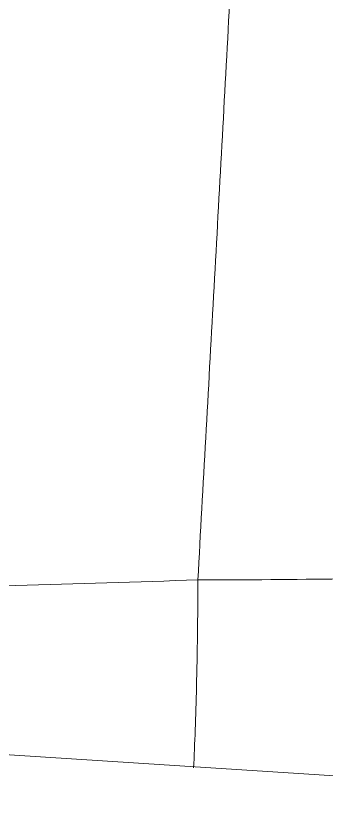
# Model space of a CAD drawing. Header units: millimetres. Extents: x 1680 to 166026, y 35966 to 91121.
# Drawn here: x 71766.6 to 71798.8, y 50372.9 to 50455.8 of the extents above; entities that cross this region are included whole.
import ezdxf

# ---------------------------------------------------------------- set-up
doc = ezdxf.new("R2010")
doc.units = ezdxf.units.MM
doc.layers.add('G-IMPT', color=8, linetype='Continuous', lineweight=18)
doc.layers.add('I-Furn', color=252, linetype='Continuous', lineweight=13)

# ---------------------------------------------------------------- blocks, each defined once
blk = doc.blocks.new('Furniture_Sofas-Armchairs_Icons-of-Denmark_ EC1-Sofa_Configuration7 - Default-V9-mebel yerləşmə planı')
at = {"layer": 'G-IMPT', "flags": 128}
for points in [[(1319.539, 243.685), (1316.693, 206.738), (1313.331, 154.679), (1310.759, 102.619), (1309.114, 50.56), (1308.534, -1.5)], [(1308.534, -1.5), (1309.114, 50.56), (1310.759, 102.619), (1313.331, 154.679), (1316.693, 206.738), (1319.539, 243.685)]]:
    blk.add_lwpolyline(points, dxfattribs=at)
at = {"layer": 'I-Furn'}
for points, knots in [([(1295.289, 176.422), (1295.278, 186.638), (1295.069, 201.582), (1294.536, 212.756), (1294.228, 214.813), (1294.074, 214.813)], [0, 0, 0, 0, 0.5, 0.75, 0.9962409, 0.9962409, 0.9962409, 0.9962409]), ([(1295.289, 176.422), (1285.443, 176.97), (1265.747, 178.054), (1236.197, 179.692), (1206.632, 181.195), (1167.199, 183.085), (1098.149, 185.852), (1038.908, 187.01), (999.405, 187.021)], [0, 0, 0, 0, 0.1, 0.2, 0.3, 0.4, 0.6, 1, 1, 1, 1]), ([(1301.093, -126.369), (1301.096, -113.744), (1301.026, -88.497), (1300.559, -38.008), (1299.531, 25.08), (1297.928, 88.16), (1296.47, 138.602), (1295.691, 163.816), (1295.289, 176.422)], [0, 0, 0, 0, 0.125, 0.25, 0.5, 0.75, 0.875, 1, 1, 1, 1]), ([(1314.838, 175.976), (1312.376, 176.102), (1306.278, 176.322), (1299.122, 176.415), (1295.289, 176.422)], [0.5274007, 0.5274007, 0.5274007, 0.5274007, 0.75, 0.9999997, 0.9999997, 0.9999997, 0.9999997])]:
    blk.add_open_spline(points, degree=3, knots=knots, dxfattribs=at)

msp = doc.modelspace()

# ---------------------------------------------------------------- block references
at = {"layer": 'I-Furn', "rotation": 269.9999999999999}
msp.add_blockref('Furniture_Sofas-Armchairs_Icons-of-Denmark_ EC1-Sofa_Configuration7 - Default-V9-mebel yerləşmə planı', (71609.088, 51692.399), dxfattribs=at)

doc.saveas('drawing.dxf')
